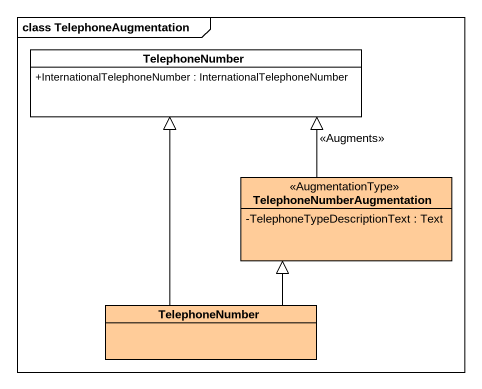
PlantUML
@startuml
mainframe class TelephoneAugmentation
hide circle
hide empty members
skinparam classAttributeIconSize 0
class TelephoneNumber {
  +InternationalTelephoneNumber : InternationalTelephoneNumber
}
class TelephoneNumberAugmentation <<AugmentationType>> #FFCC99 {
  -TelephoneTypeDescriptionText : Text
}
class "TelephoneNumber" as TelephoneNumber_2 #FFCC99
TelephoneNumberAugmentation -up-|> TelephoneNumber : <<Augments>>
TelephoneNumber_2 -up-|> TelephoneNumber
TelephoneNumber_2 -up-|> TelephoneNumberAugmentation
@enduml
